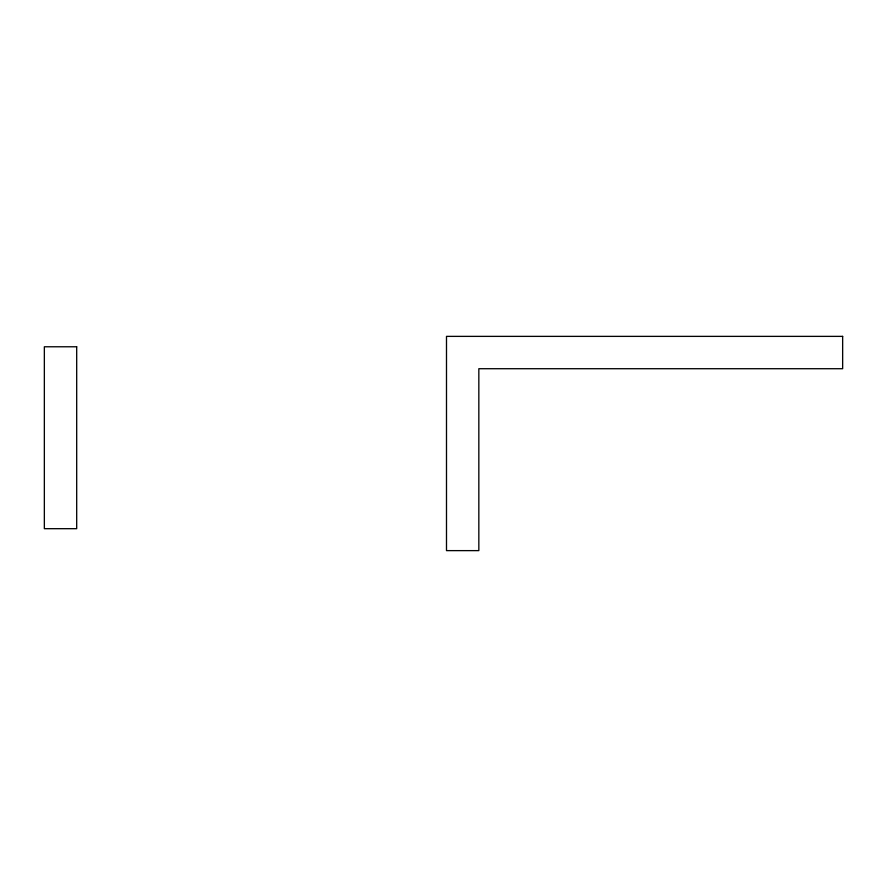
<?xml version="1.0" encoding="UTF-8"?>
<svg xmlns="http://www.w3.org/2000/svg" width="887" height="887" viewBox="0 0 887 887"><rect width="100%" height="100%" fill="white"/><g stroke="black" fill="none" stroke-linecap="round" stroke-linejoin="round"><path stroke-width="1.33" d="M842.65 336.373L446.494 336.373L446.494 550.627L478.836 550.627L478.836 368.715L842.65 368.715L842.65 336.373M76.692 346.773L44.35 346.773L44.35 528.685L76.692 528.685L76.692 346.773"/></g></svg>
